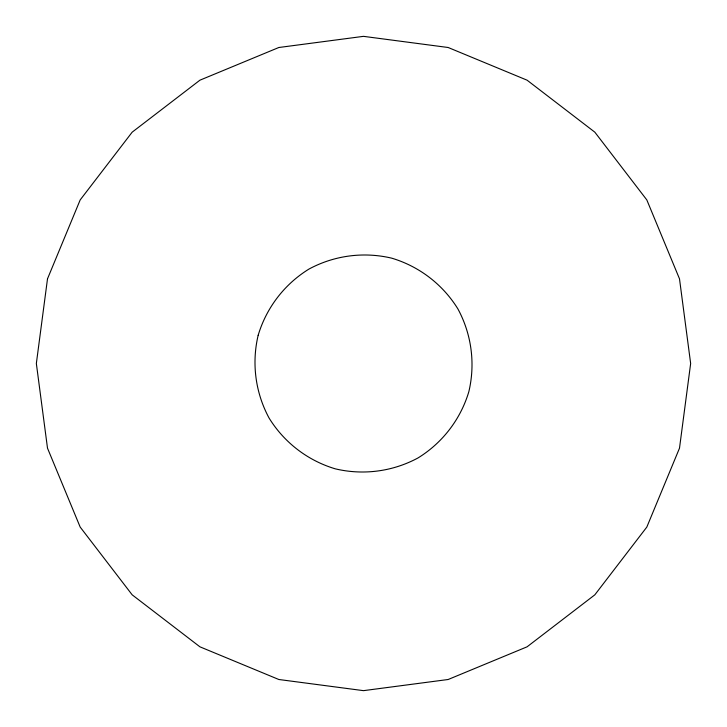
<?xml version="1.0" encoding="UTF-8"?>
<svg xmlns="http://www.w3.org/2000/svg" width="727" height="727" viewBox="0 0 727 727"><rect width="100%" height="100%" fill="white"/><g stroke="black" fill="none" stroke-linecap="round" stroke-linejoin="round"><path stroke-width="1.09" d="M47.5 278.832L36.35 363.5L47.5 448.168L80.179 527.075L132.169 594.831L199.925 646.821L278.832 679.5L363.5 690.65L448.168 679.5L527.075 646.821L594.831 594.831L646.821 527.075L679.5 448.168L690.65 363.5L679.5 278.832L646.821 199.925L594.831 132.169L527.075 80.179L448.168 47.5L363.5 36.35L278.832 47.5L199.925 80.179L132.169 132.169L80.179 199.925L47.5 278.832M258.167 335.274C251.524 363.282 255.395 392.689 269.063 418.025C284.166 442.525 307.703 460.582 335.274 468.833C363.282 475.476 392.689 471.605 418.025 457.937C442.525 442.834 460.582 419.297 468.833 391.726C475.476 363.718 471.605 334.311 457.937 308.975C442.834 284.475 419.297 266.418 391.726 258.167C363.718 251.524 334.311 255.395 308.975 269.063C284.475 284.166 266.418 307.703 258.167 335.274"/></g></svg>
